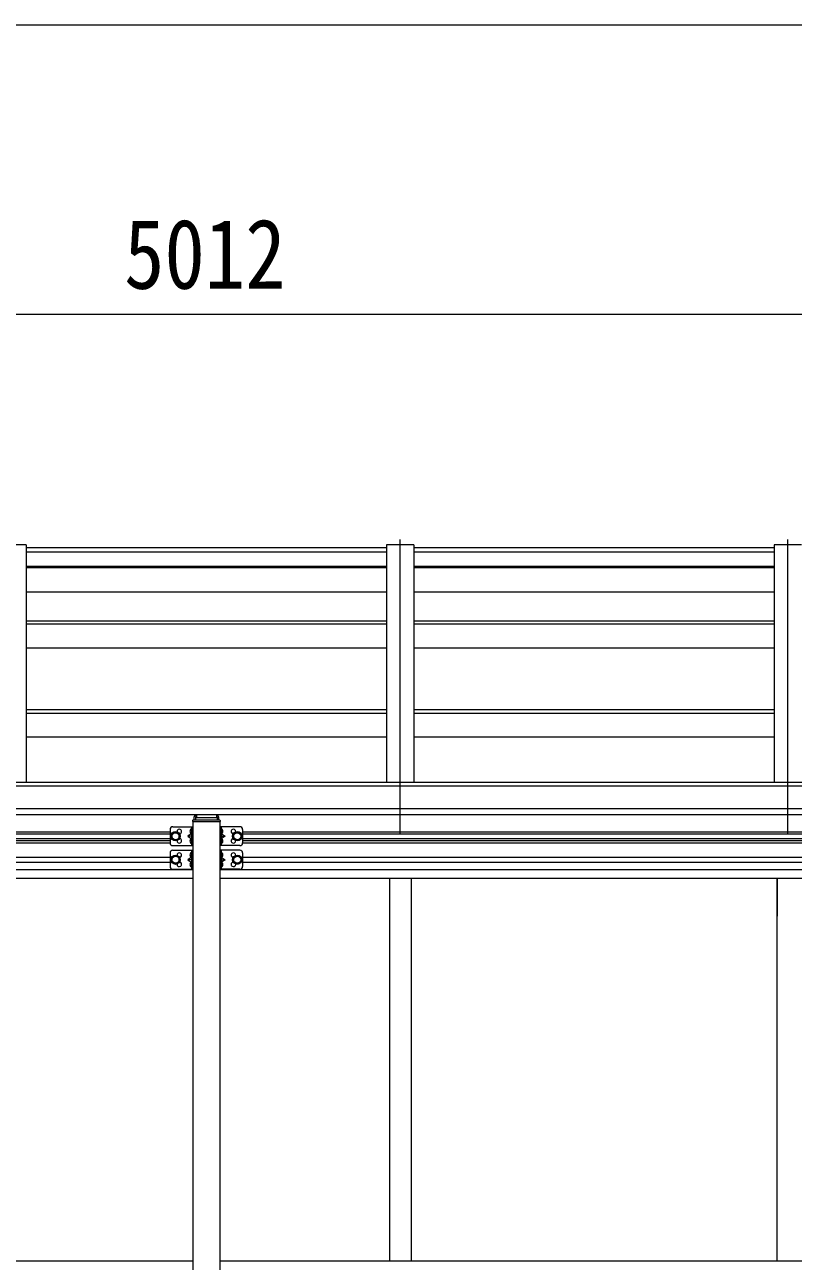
# Model space of a CAD drawing. Units: millimetres at full size, sheet at 1:40; details may follow other scales. Extents: x -11181 to 11305, y -7804 to 7716.
# Drawn here: x 1658 to 3077, y 1210 to 3494 of the extents above; entities that cross this region are included whole.
import ezdxf
from ezdxf.enums import TextEntityAlignment as Align

# ---------------------------------------------------------------- set-up
doc = ezdxf.new("R2010")
doc.units = ezdxf.units.MM
doc.header["$LTSCALE"] = 40
for name, color, linetype, lineweight in [('0-1_本体', 4, 'Continuous', 9), ('0-8_PARTS2', 2, 'Continuous', 9), ('0-A_寸法', 6, 'Continuous', 9), ('1-1_GLASS', 4, 'Continuous', 9), ('1-2_GLASS_SEAL', 7, 'Continuous', 9), ('1-3_NOTPRINT', 4, 'Continuous', 9)]:
    doc.layers.add(name, color=color, linetype=linetype, lineweight=lineweight)
doc.styles.add('ＭＳ ゴシック', font='')
doc.styles.get('ＭＳ ゴシック').set_extended_font_data('MS Gothic')

msp = doc.modelspace()

# ---------------------------------------------------------------- linework, layer by layer
at = {"layer": '0-1_本体'}
for p, q in [((1660.26, 2533.35), (1610.26, 2533.35)), ((1660.26, 2533.35), (1660.26, 2094.06)), ((2326.26, 2527.29), (1660.26, 2527.29)), ((1660.26, 2520.35), (2326.26, 2520.35)), ((2326.26, 2533.35), (2326.26, 2094.06)), ((2376.26, 2533.35), (2326.26, 2533.35)), ((2376.26, 2533.35), (2376.26, 2094.06)), ((3042.26, 2527.29), (2376.26, 2527.29)), ((2376.26, 2520.35), (3042.26, 2520.35)), ((3042.26, 2533.35), (3042.26, 2094.06)), ((3092.26, 2533.35), (3042.26, 2533.35)), ((1660.26, 2493.63), (2326.26, 2493.63)), ((1660.26, 2491.05), (2326.26, 2491.05)), ((2376.26, 2493.63), (3042.26, 2493.63)), ((2376.26, 2491.05), (3042.26, 2491.05)), ((1660.26, 2446.32), (2326.26, 2446.32)), ((2376.26, 2446.32), (3042.26, 2446.32)), ((1660.26, 2392.58), (2326.26, 2392.58)), ((1660.26, 2387.02), (2326.26, 2387.02)), ((2376.26, 2392.58), (3042.26, 2392.58)), ((2376.26, 2387.02), (3042.26, 2387.02)), ((1660.26, 2343.02), (2326.26, 2343.02)), ((2376.26, 2343.02), (3042.26, 2343.02)), ((1660.26, 2228.93), (2326.26, 2228.93)), ((1660.26, 2222.14), (2326.26, 2222.14)), ((2376.26, 2228.93), (3042.26, 2228.93)), ((2376.26, 2222.14), (3042.26, 2222.14)), ((1660.26, 2178.58), (2326.26, 2178.58)), ((2376.26, 2178.58), (3042.26, 2178.58)), ((4492.76, 2087.35), (-506.24, 2087.35)), ((4469.26, 2094.06), (-482.74, 2094.06)), ((-506.24, 2046.13), (4492.76, 2046.13)), ((4492.76, 2034.28), (-506.24, 2034.35))]:
    msp.add_line(p, q, dxfattribs=at)
at = {"layer": '0-8_PARTS2'}
for p, q in [((2351.26, 1999.35), (2351.26, 2543.19)), ((3067.26, 1999.35), (3067.26, 2543.19))]:
    msp.add_line(p, q, dxfattribs=at)
at = {"layer": '0-A_寸法'}
for p, q in [((-532.73, 3493.68), (9531.25, 3493.68)), ((-512.73, 2959.35), (4499.26, 2959.35))]:
    msp.add_line(p, q, dxfattribs=at)
at = {"layer": '1-1_GLASS'}
for p, q in [((582.76, 2003.03), (1926.26, 2003.03)), ((582.76, 1999.53), (1926.26, 1999.53)), ((582.76, 1990.53), (1926.26, 1990.53)), ((582.76, 1987.03), (1926.26, 1987.03)), ((2060.26, 2003.03), (3403.76, 2003.03)), ((2060.26, 1999.53), (3403.76, 1999.53)), ((2060.26, 1990.53), (3403.76, 1990.53)), ((2060.26, 1987.03), (3403.76, 1987.03)), ((1926.26, 1982.03), (582.76, 1982.03)), ((3403.76, 1982.03), (2060.26, 1982.03)), ((582.76, 1956.03), (1926.26, 1956.03)), ((582.76, 1947.03), (1926.26, 1947.03)), ((2060.26, 1956.03), (3403.76, 1956.03)), ((2060.26, 1947.03), (3403.76, 1947.03)), ((582.76, 1933.53), (1968.26, 1933.53)), ((2018.26, 1933.53), (3403.76, 1933.53)), ((582.76, 1917.53), (1968.26, 1917.53)), ((2018.26, 1917.53), (3403.76, 1917.53)), ((2331.26, 1917.53), (2331.26, 1847.53)), ((2331.26, 1917.53), (2331.26, 1210.53)), ((2371.26, 1917.53), (2371.26, 1847.53)), ((2371.26, 1917.53), (2371.26, 1210.53)), ((3047.26, 1917.53), (3047.26, 1847.53)), ((3047.26, 1210.53), (3047.26, 1917.53)), ((582.76, 1210.53), (1968.26, 1210.53)), ((2018.26, 1210.53), (3403.76, 1210.53))]:
    msp.add_line(p, q, dxfattribs=at)
at = {"layer": '1-2_GLASS_SEAL'}
for p, q in [((1974.76, 2033.47), (1973.26, 2033.47)), ((1974.76, 2034.32), (1974.76, 2030.95)), ((2011.76, 2034.32), (2011.76, 2030.95)), ((2013.26, 2033.47), (2011.76, 2033.47)), ((1931.26, 2012.53), (1968.26, 2012.53)), ((1965.76, 2012.53), (1965.76, 1977.53)), ((1967.76, 2023.75), (1967.76, 2022.25)), ((1967.76, 2022.25), (2018.76, 2022.25)), ((1968.26, 2012.53), (1968.26, 1977.53)), ((1969.26, 2025.25), (2017.26, 2025.25)), ((1970.76, 2025.25), (1970.76, 2030.9)), ((1973.26, 2030.95), (1973.26, 2025.25)), ((1974.76, 2030.95), (1973.26, 2030.95)), ((2013.26, 2029.06), (1973.26, 2029.06)), ((2013.26, 2030.95), (2011.76, 2030.95)), ((2013.26, 2030.95), (2013.26, 2025.25)), ((2015.76, 2030.9), (2015.76, 2025.25)), ((2018.26, 2012.53), (2018.26, 1977.53)), ((2055.26, 2012.53), (2018.26, 2012.53)), ((2018.76, 2023.75), (2018.76, 2022.25)), ((2020.76, 2012.53), (2020.76, 1977.53)), ((1926.26, 2007.53), (1926.26, 1982.53)), ((1965.76, 1995.03), (1958.76, 1995.03)), ((1965.26, 2008.03), (1964.46, 2007.89)), ((1965.26, 2000.03), (1964.46, 2000.17)), ((1965.26, 1990.03), (1964.46, 1989.89)), ((1965.26, 2000.03), (1965.76, 2000.12)), ((2021.26, 2000.03), (2020.76, 2000.12)), ((2020.76, 1995.03), (2027.76, 1995.03)), ((2021.26, 2008.03), (2022.06, 2007.89)), ((2021.26, 2000.03), (2022.06, 2000.17)), ((2021.26, 1990.03), (2022.06, 1989.89)), ((2060.26, 2007.53), (2060.26, 1982.53)), ((1926.26, 1964.03), (1926.26, 1939.03)), ((1931.26, 1977.53), (1968.26, 1977.53)), ((1931.26, 1969.03), (1968.26, 1969.03)), ((1965.26, 1982.03), (1964.46, 1982.17)), ((1965.26, 1964.53), (1964.46, 1964.39)), ((1965.26, 1982.03), (1965.76, 1982.12)), ((1965.76, 1969.03), (1965.76, 1934.03)), ((1968.26, 1969.03), (1968.26, 1934.03)), ((2055.26, 1977.53), (2018.26, 1977.53)), ((2018.26, 1969.03), (2018.26, 1934.03)), ((2055.26, 1969.03), (2018.26, 1969.03)), ((2021.26, 1982.03), (2020.76, 1982.12)), ((2020.76, 1969.03), (2020.76, 1934.03)), ((2021.26, 1982.03), (2022.06, 1982.17)), ((2021.26, 1964.53), (2022.06, 1964.39)), ((2060.26, 1964.03), (2060.26, 1939.03)), ((1965.76, 1951.53), (1958.76, 1951.53)), ((1965.26, 1956.53), (1964.46, 1956.67)), ((1965.26, 1946.53), (1964.46, 1946.39)), ((1965.26, 1956.53), (1965.76, 1956.62)), ((2021.26, 1956.53), (2020.76, 1956.62)), ((2020.76, 1951.53), (2027.76, 1951.53)), ((2021.26, 1956.53), (2022.06, 1956.67)), ((2021.26, 1946.53), (2022.06, 1946.39)), ((1931.26, 1934.03), (1968.26, 1934.03)), ((1965.26, 1938.53), (1964.46, 1938.67)), ((1965.26, 1938.53), (1965.76, 1938.62)), ((2055.26, 1934.03), (2018.26, 1934.03)), ((2021.26, 1938.53), (2020.76, 1938.62)), ((2021.26, 1938.53), (2022.06, 1938.67))]:
    msp.add_line(p, q, dxfattribs=at)
for points in [[(1936.26, 1987.53), (1942.76, 1991.28), (1942.76, 1998.78), (1936.26, 2002.54), (1929.76, 1998.78), (1929.76, 1991.28)], [(2050.26, 1987.53), (2043.76, 1991.28), (2043.76, 1998.78), (2050.26, 2002.54), (2056.76, 1998.78), (2056.76, 1991.28)], [(1936.26, 1944.03), (1942.76, 1947.78), (1942.76, 1955.28), (1936.26, 1959.04), (1929.76, 1955.28), (1929.76, 1947.78)], [(2050.26, 1944.03), (2043.76, 1947.78), (2043.76, 1955.28), (2050.26, 1959.04), (2056.76, 1955.28), (2056.76, 1947.78)]]:
    msp.add_lwpolyline(points, close=True, dxfattribs=at)
for points in [[(1965.76, 2000.03), (1958.76, 1995.03), (1965.76, 1990.03)], [(1966.14, 2004.03), (1965.51, 2005.22), (1963.28, 2006.33)], [(1966.14, 2004.03), (1965.51, 2002.84), (1963.28, 2001.73)], [(1966.14, 1986.03), (1965.51, 1987.22), (1963.28, 1988.33)], [(1965.26, 2000.03), (1965.26, 2008.03), (1965.76, 2007.94), (1965.76, 2000.12)], [(1965.26, 1982.03), (1965.26, 1990.03), (1965.76, 1989.94), (1965.76, 1982.12)], [(2020.38, 2004.03), (2021.01, 2005.22), (2023.24, 2006.33)], [(2020.38, 2004.03), (2021.01, 2002.84), (2023.24, 2001.73)], [(2020.38, 1986.03), (2021.01, 1987.22), (2023.24, 1988.33)], [(2021.26, 2000.03), (2021.26, 2008.03), (2020.76, 2007.94), (2020.76, 2000.12)], [(2020.76, 2000.03), (2027.76, 1995.03), (2020.76, 1990.03)], [(2021.26, 1982.03), (2021.26, 1990.03), (2020.76, 1989.94), (2020.76, 1982.12)], [(1966.14, 1986.03), (1965.51, 1984.84), (1963.28, 1983.73)], [(1965.26, 1956.53), (1965.26, 1964.53), (1965.76, 1964.44), (1965.76, 1956.62)], [(2020.38, 1986.03), (2021.01, 1984.84), (2023.24, 1983.73)], [(2021.26, 1956.53), (2021.26, 1964.53), (2020.76, 1964.44), (2020.76, 1956.62)], [(1965.76, 1956.53), (1958.76, 1951.53), (1965.76, 1946.53)], [(1966.14, 1960.53), (1965.51, 1961.72), (1963.28, 1962.83)], [(1966.14, 1960.53), (1965.51, 1959.34), (1963.28, 1958.23)], [(1966.14, 1942.53), (1965.51, 1943.72), (1963.28, 1944.83)], [(1966.14, 1942.53), (1965.51, 1941.34), (1963.28, 1940.23)], [(1965.26, 1938.53), (1965.26, 1946.53), (1965.76, 1946.44), (1965.76, 1938.62)], [(2020.38, 1960.53), (2021.01, 1961.72), (2023.24, 1962.83)], [(2020.38, 1960.53), (2021.01, 1959.34), (2023.24, 1958.23)], [(2020.38, 1942.53), (2021.01, 1943.72), (2023.24, 1944.83)], [(2020.38, 1942.53), (2021.01, 1941.34), (2023.24, 1940.23)], [(2020.76, 1956.53), (2027.76, 1951.53), (2020.76, 1946.53)], [(2021.26, 1938.53), (2021.26, 1946.53), (2020.76, 1946.44), (2020.76, 1938.62)]]:
    msp.add_lwpolyline(points, dxfattribs=at)
for centre, radius in [((1936.26, 1995.03), 8.5), ((1936.26, 1995.03), 7.5), ((1936.26, 1995.03), 6.5), ((2050.26, 1995.03), 8.5), ((2050.26, 1995.03), 7.5), ((2050.26, 1995.03), 6.5), ((1936.26, 1951.53), 8.5), ((1936.26, 1951.53), 7.5), ((1936.26, 1951.53), 6.5), ((2050.26, 1951.53), 8.5), ((2050.26, 1951.53), 7.5), ((2050.26, 1951.53), 6.5)]:
    msp.add_circle(centre, radius, dxfattribs=at)
for centre, radius, start, end in [((1931.26, 2007.53), 5, 90, 180), ((1969.26, 2023.75), 1.5, 90, 180), ((2017.26, 2023.75), 1.5, 0, 90), ((2055.26, 2007.53), 5, 0, 90), ((1943.26, 2003.53), 4.25, 274.76077, 186.29431), ((1943.26, 1986.53), 4.25, 173.70569, 85.23923), ((1969.36, 2004.03), 6.5, 147.94412, 212.05588), ((1969.36, 1986.03), 6.5, 147.94412, 212.05588), ((1964.61, 2007), 0.9, 100, 147.94412), ((1964.61, 2001.06), 0.9, 212.05588, 260), ((1964.61, 1989), 0.9, 100, 147.94412), ((2021.91, 2007), 0.9, 32.05588, 80), ((2021.91, 2001.06), 0.9, 280, 327.94412), ((2021.91, 1989), 0.9, 32.05588, 80), ((2017.16, 2004.03), 6.5, 327.94412, 32.05588), ((2017.16, 1986.03), 6.5, 327.94412, 32.05588), ((2043.26, 2003.53), 4.25, 353.70569, 265.23923), ((2043.26, 1986.53), 4.25, 94.76077, 6.29431), ((1931.26, 1982.53), 5, 180, 270), ((1931.26, 1964.03), 5, 90, 180), ((1943.26, 1960.03), 4.25, 274.76077, 186.29431), ((1964.61, 1983.06), 0.9, 212.05588, 260), ((1964.61, 1963.5), 0.9, 100, 147.94412), ((2021.91, 1983.06), 0.9, 280, 327.94412), ((2021.91, 1963.5), 0.9, 32.05588, 80), ((2043.26, 1960.03), 4.25, 353.70569, 265.23923), ((2055.26, 1982.53), 5, 270, 0), ((2055.26, 1964.03), 5, 0, 90), ((1943.26, 1943.03), 4.25, 173.70569, 85.23923), ((1969.36, 1960.53), 6.5, 147.94412, 212.05588), ((1969.36, 1942.53), 6.5, 147.94412, 212.05588), ((1964.61, 1957.56), 0.9, 212.05588, 260), ((1964.61, 1945.5), 0.9, 100, 147.94412), ((2021.91, 1957.56), 0.9, 280, 327.94412), ((2021.91, 1945.5), 0.9, 32.05588, 80), ((2017.16, 1960.53), 6.5, 327.94412, 32.05588), ((2017.16, 1942.53), 6.5, 327.94412, 32.05588), ((2043.26, 1943.03), 4.25, 94.76077, 6.29431), ((1931.26, 1939.03), 5, 180, 270), ((1964.61, 1939.56), 0.9, 212.05588, 260), ((2021.91, 1939.56), 0.9, 280, 327.94412), ((2055.26, 1939.03), 5, 270, 0)]:
    msp.add_arc(centre, radius, start, end, dxfattribs=at)
for centre, start_param, end_param in [((1973.26, 2030.9), 6.2831853, 7.8539816), ((2013.26, 2030.9), 4.712389, 6.2831853)]:
    msp.add_ellipse(centre, major_axis=(0, 2.57), ratio=0.97237, start_param=start_param, end_param=end_param, dxfattribs=at)
at = {"layer": '1-3_NOTPRINT'}
for p, q in [((1968.26, 2022.25), (1968.26, -508.4)), ((2018.26, 2022.25), (2018.26, -508.4))]:
    msp.add_line(p, q, dxfattribs=at)

# ---------------------------------------------------------------- texts
at = {"layer": '0-A_寸法', "color": 7, "style": 'ＭＳ ゴシック', "width": 0.85}
msp.add_text('5012', height=129, dxfattribs=at).set_placement((1841.26, 2967.35), align=Align.BOTTOM_LEFT)

doc.saveas('drawing.dxf')
